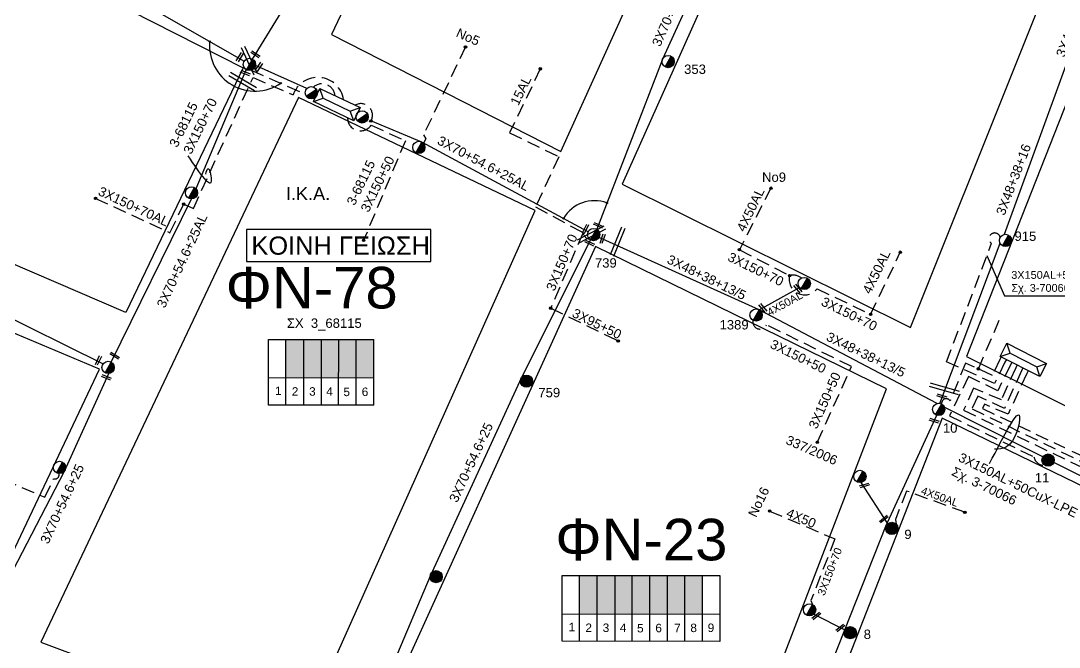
# Model space of a CAD drawing. Header units: millimetres. Extents: x 1421 to 7149, y 883 to 1925.
# Drawn here: x 5331.4 to 5531.3, y 1330.1 to 1450.6 of the extents above; entities that cross this region are included whole.
import ezdxf

# ---------------------------------------------------------------- set-up
doc = ezdxf.new("R2010")
doc.units = ezdxf.units.MM
doc.linetypes.add('DASHED', pattern=[19.05, 12.7, -6.35])
for name, color, linetype in [('3x48+38+13_5', 7, 'Continuous'), ('3X48+38+16', 7, 'Continuous'), ('4x6', 7, 'SYN_LINE'), ('Pillar', 7, 'Continuous'), ('Άγνωστα', 7, 'Continuous'), ('Γυμνά εναέρια ΧΤ (3Φ) 4x50AL', 7, 'Continuous'), ('Γυμνά εναέρια ΧΤ και ΦΟΠ (3Φ)   4x50+16AL', 7, 'Continuous'), ('Επιγραφές - Σχήματα', 7, 'Continuous'), ('Καλωδια ΧΤ  3X95+50', 7, 'Continuous'), ('Καλώδια ΧΤ   3x150+50CU', 7, 'DASHED'), ('Καλώδια ΧΤ   3x150+70AL', 7, 'DASHED'), ('Καλώδια ΧΤ   3x150AL+50CU', 7, 'DASHED'), ('Μηχανική τομή', 7, 'Continuous'), ('Στύλος Ξύλινος', 7, 'Continuous'), ('Στύλος Ξύλινος @ 1', 7, 'Continuous'), ('Στύλος ΦΜ', 7, 'Continuous'), ('Στύλος ΦΜ @ 1', 7, 'Continuous'), ('Συνδέσεις', 7, 'Continuous'), ('Συνεστραμμένα ΧΤ   3x70+54.6+25 AL', 7, 'SYN_LINE'), ('Συνεστραμμένα ΧΤ   4x120+25 AL', 7, 'SYN_LINE'), ('Τομή', 7, 'Continuous'), ('Υποσταθμός εναέριος 2 στύλων', 7, 'Continuous'), ('Υποσταθμός πόλεως', 7, 'Continuous'), ('Υπόβαθρο ΔΕΗ', 7, 'Continuous'), ('Υπόγεια Καλώδια Δικτύου ΧΤ   .15', 7, 'DASHED'), ('Υπόγεια καλώδια Παροχών ΧΤ   4x50AL', 7, 'DASHED')]:
    doc.layers.add(name, color=color, linetype=linetype)
doc.styles.get("Standard").update_dxf_attribs({"font": 'ARIAL.TTF'})
doc.linetypes.add('SYN_LINE', pattern='A,0.5,-0.0001,["/\\/\\/\\/",Standard,S=0.1,R=0,X=0,Y=-0.05],-0.25', length=0.7501)

# ---------------------------------------------------------------- blocks, each defined once
blk = doc.blocks.new('ΥΠΑΡΧΩΝ ΤΣΙΜΕΝΤΕΝΙΟΣ ΣΤΥΛΟΣ')
at = {"layer": 'Στύλος ΦΜ'}
blk.add_hatch(color=256, dxfattribs=at).paths.add_polyline_path([(-1.29, -2.28, 0.574793), (2.62, 0, 0.268822), (1.3, 2.27)])
blk.add_line((-1.29, -2.28), (1.3, 2.27), dxfattribs=at)
blk.add_circle((0, 0), 2.62, dxfattribs=at)
at = {"layer": 'Στύλος ΦΜ', "flags": 4}
for tag, p in [('ΑΡΙΘΜΟΣ', (-4.68, 8.05)), ('ΤΥΠΟΣ', (-4.91, 3.03))]:
    blk.add_attdef(tag, p, '', height=4, dxfattribs=at)
blk = doc.blocks.new('A$C62902A88')
at = {"layer": 'Υποσταθμός πόλεως', "linetype": 'Continuous', "ltscale": 40}
for p, q in [((0.27, 3.81), (0, 3.28)), ((1.28, 3.29), (1.01, 2.76)), ((2.33, 2.76), (2.06, 2.23)), ((3.34, 2.24), (3.07, 1.71)), ((4.46, 1.67), (4.19, 1.14)), ((5.5, 1.14), (5.23, 0.61))]:
    blk.add_line(p, q, dxfattribs=at)
blk.add_lwpolyline([(1.38, 6.41), (9.01, 2.51), (7.73, 0), (0.1, 3.9)], close=True, dxfattribs=at)
for points in [[(1.99, 4.51), (1.38, 6.41)], [(0.1, 3.9), (1.99, 4.51)], [(1.99, 4.51), (7.11, 1.89)], [(7.11, 1.89), (9.01, 2.51)], [(7.73, 0), (7.11, 1.89)]]:
    blk.add_lwpolyline(points, dxfattribs=at)
blk = doc.blocks.new('ΥΠΑΡΧΩΝ ΞΥΛΙΝΟΣ ΣΤΥΛΟΣ')
at = {"layer": 'Στύλος Ξύλινος'}
h = blk.add_hatch(color=256, dxfattribs=at)
h.paths.add_polyline_path([(-2.62, 0, 0.270008), (-1.29, -2.28), (1.3, 2.27, 0.576266)])
h.paths.add_polyline_path([(-1.29, -2.28, 0.574793), (2.62, 0, 0.268822), (1.3, 2.27)])
blk.add_line((-1.29, -2.28), (1.3, 2.27), dxfattribs=at)
blk.add_circle((0, 0), 2.62, dxfattribs=at)
at = {"layer": 'Στύλος Ξύλινος', "flags": 4}
for tag, p in [('ΑΡΙΘΜΟΣ', (-4.91, 8.6)), ('ΤΥΠΟΣ', (-4.85, 3.39))]:
    blk.add_attdef(tag, p, '', height=4, dxfattribs=at)
blk = doc.blocks.new('ΥΠΟΣΤΑΘΜΟΣ ΕΝΑΕΡΙΟΣ ΕΠΙ 2 ΣΤΥΛΩΝ')
at = {"layer": 'Υποσταθμός εναέριος 2 στύλων', "linetype": 'Continuous'}
for points in [[(-11.97, -2.11, 0.574793), (-8.45, -0.07, 0.268822), (-9.64, 1.98)], [(9.68, -2.15, 0.574793), (13.19, -0.1, 0.268822), (12.01, 1.95)]]:
    blk.add_hatch(color=256, dxfattribs=at).paths.add_polyline_path(points)
for p, q in [((-11.97, -2.11), (-9.64, 1.98)), ((9.68, -2.15), (12.01, 1.95))]:
    blk.add_line(p, q, dxfattribs=at)
for centre in [(-10.81, -0.07), (10.84, -0.1)]:
    blk.add_circle(centre, 2.36, dxfattribs=at)
at = {"layer": 'Υποσταθμός πόλεως', "linetype": 'Continuous', "ltscale": 40}
blk.add_lwpolyline([(-8.57, 2.82), (8.57, 2.82), (8.57, -2.82), (-8.57, -2.82)], close=True, dxfattribs=at)
for points in [[(-5.75, 0), (-8.57, 2.82)], [(-8.57, -2.82), (-5.75, 0)], [(-5.75, 0), (5.75, 0)], [(5.75, 0), (8.57, 2.82)], [(8.57, -2.82), (5.75, 0)]]:
    blk.add_lwpolyline(points, dxfattribs=at)
at = {"layer": 'Υποσταθμός εναέριος 2 στύλων', "ltscale": 40, "flags": 1}
for tag, p in [('ΜΕΤΑΣΧΗΜΑΤΙΣΜΟΣ', (14.09, 2.51)), ('ΙΣΧΥΣ', (14.07, -0.28)), ('ΑΡΙΘΜΟΣ', (14.19, -3))]:
    blk.add_attdef(tag, p, '', height=1.8, dxfattribs=at)
blk = doc.blocks.new('_ΣΥΝΔΕΣΗ')
at = {"layer": 'Συνδέσεις', "linetype": 'SYN_LINE', "ltscale": 40}
blk.add_hatch(color=256, dxfattribs=at).paths.add_polyline_path([(0.5, -0.01, 1), (-0.5, -0.01, 1)])
at = {"layer": 'Συνδέσεις'}
blk.add_circle((0, -0.01), 0.5, dxfattribs=at)
blk = doc.blocks.new('ΜΗΧΑΝΙΚΗ ΤΟΜΗ')
at = {"layer": 'Μηχανική τομή', "ltscale": 40}
for p, q in [((-3.67, 1.17), (3.91, 1.17)), ((3.91, -0.38), (-3.67, -0.38))]:
    blk.add_line(p, q, dxfattribs=at)
blk = doc.blocks.new('ΤΟΜΗ')
at = {"layer": 'Τομή', "ltscale": 40}
for p, q in [((10.95, 0.22), (-12.13, 0.22)), ((10.95, -2.57), (-12.13, -2.57))]:
    blk.add_line(p, q, dxfattribs=at)

msp = doc.modelspace()

# ---------------------------------------------------------------- hatches: boundary and pattern name
at = {"linetype": 'DASHED', "lineweight": -3, "ltscale": 0.2}
msp.add_hatch(color=1, dxfattribs=at).paths.add_polyline_path([(5442.38, 1343.84), (5438.94, 1343.84), (5438.94, 1336.48), (5442.38, 1336.47)])
at = {"lineweight": -3, "ltscale": 0.1}
for color, points in [(2, [(5445.82, 1343.84), (5442.38, 1343.84), (5442.38, 1336.47), (5445.82, 1336.47)]), (36, [(5449.12, 1343.84), (5445.82, 1343.84), (5445.82, 1336.47), (5449.12, 1336.47)]), (151, [(5452.51, 1343.84), (5449.12, 1343.84), (5449.12, 1336.47), (5452.51, 1336.46)]), (62, [(5455.9, 1343.84), (5452.51, 1343.84), (5452.51, 1336.46), (5455.9, 1336.46)]), (30, [(5459.24, 1343.83), (5455.9, 1343.84), (5455.9, 1336.46), (5459.24, 1336.46)]), (85, [(5462.63, 1343.83), (5459.24, 1343.83), (5459.24, 1336.46), (5462.63, 1336.45)])]:
    msp.add_hatch(color=color, dxfattribs=at).paths.add_polyline_path(points)
at = {"layer": 'Γυμνά εναέρια ΧΤ και ΦΟΠ (3Φ)   4x50+16AL', "lineweight": -3, "ltscale": 0.1}
for color, points in [(133, [(5385.88, 1389.28), (5382.44, 1389.28), (5382.44, 1381.92), (5385.88, 1381.92)]), (85, [(5385.88, 1381.92), (5389.32, 1381.91), (5389.32, 1389.28), (5385.88, 1389.28)]), (64, [(5392.62, 1389.28), (5389.32, 1389.28), (5389.32, 1381.91), (5392.62, 1381.91)]), (27, [(5392.62, 1381.91), (5396, 1381.91), (5396, 1389.28), (5392.62, 1389.28)]), (150, [(5396, 1381.91), (5399.4, 1381.9), (5399.4, 1389.28), (5396, 1389.28)])]:
    msp.add_hatch(color=color, dxfattribs=at).paths.add_polyline_path(points)

# ---------------------------------------------------------------- linework, layer by layer
at = {"layer": '3x48+38+13_5', "color": 30, "lineweight": -3, "ltscale": 0.1}
msp.add_lwpolyline([(5507.81, 1376.95), (5473.52, 1394.98), (5442.74, 1408.88)], dxfattribs=at)
at = {"layer": '3x48+38+13_5', "color": 27, "lineweight": -3, "ltscale": 0.1}
msp.add_lwpolyline([(5509.18, 1376.23), (5554.13, 1353.62)], dxfattribs=at)
at = {"layer": '3X48+38+16', "color": 85, "lineweight": -3, "ltscale": 0.1}
for points in [[(5520.79, 1409.48), (5533.78, 1445.25), (5545.81, 1475.12), (5550.92, 1485.27)], [(5508.34, 1376.96), (5519.91, 1407.76)]]:
    msp.add_lwpolyline(points, dxfattribs=at)
at = {"layer": '4x6', "color": 151, "lineweight": -3, "ltscale": 0.1}
msp.add_lwpolyline([(5484.05, 1336.41), (5490.03, 1333.4)], dxfattribs=at)
at = {"layer": 'Pillar', "lineweight": -3, "ltscale": 40}
for points in [[(5379.11, 1376.64), (5379.11, 1389.28), (5399.4, 1389.28)], [(5382.44, 1376.64), (5382.44, 1389.28)], [(5385.88, 1376.63), (5385.88, 1389.28)], [(5389.32, 1376.63), (5389.32, 1389.28)], [(5392.61, 1376.63), (5392.62, 1389.28)], [(5396, 1376.62), (5396, 1389.28)], [(5399.4, 1376.62), (5399.4, 1389.28)], [(5379.11, 1381.92), (5399.4, 1381.9)], [(5399.4, 1376.62), (5379.11, 1376.64)], [(5435.61, 1331.2), (5435.61, 1343.84), (5465.95, 1343.83), (5465.95, 1331.17), (5435.61, 1331.2)], [(5438.94, 1331.19), (5438.94, 1343.84)], [(5442.38, 1331.19), (5442.38, 1343.84)], [(5445.82, 1331.19), (5445.82, 1343.84)], [(5449.12, 1331.18), (5449.12, 1343.84)], [(5452.5, 1331.18), (5452.51, 1343.84)], [(5455.9, 1331.18), (5455.9, 1343.84)], [(5459.24, 1331.17), (5459.24, 1343.83)], [(5462.63, 1331.17), (5462.63, 1343.83)], [(5435.61, 1336.48), (5465.95, 1336.45)]]:
    msp.add_lwpolyline(points, dxfattribs=at)
at = {"layer": 'Άγνωστα', "lineweight": -3, "ltscale": 0.1}
for p, q in [((5517.37, 1405.4), (5520.78, 1397.62)), ((5520.78, 1397.62), (5533.63, 1397.62))]:
    msp.add_line(p, q, dxfattribs=at)
msp.add_spline([(5367.02, 1421.05), (5367.45, 1422.09), (5368.1, 1420.05), (5363.66, 1424.58)], degree=3, dxfattribs=at)
at = {"layer": 'Άγνωστα', "color": 7, "lineweight": -3}
msp.add_spline([(5517.89, 1365.38), (5523.67, 1374.4), (5521.14, 1368.58), (5518.85, 1368.13)], degree=3, dxfattribs=at)
at = {"layer": 'Γυμνά εναέρια ΧΤ (3Φ) 4x50AL', "color": 30, "lineweight": -3, "ltscale": 0.1}
msp.add_lwpolyline([(5473.52, 1394.98), (5481.31, 1399.28)], dxfattribs=at)
at = {"layer": 'Επιγραφές - Σχήματα', "color": 190, "lineweight": -3}
msp.add_lwpolyline([(5374.87, 1404.23), (5410.38, 1404.23), (5410.38, 1410.4), (5374.87, 1410.4)], close=True, dxfattribs=at)
at = {"layer": 'Καλωδια ΧΤ  3X95+50', "color": 30, "linetype": 'DASHED', "lineweight": -3, "ltscale": 0.2}
msp.add_lwpolyline([(5433.43, 1395.28), (5446.41, 1388.96)], dxfattribs=at)
at = {"layer": 'Καλώδια ΧΤ   3x150+50CU', "color": 133, "lineweight": -3, "ltscale": 0.2}
msp.add_lwpolyline([(5417.02, 1445.51), (5408.94, 1428.59), (5409.36, 1427.82), (5408.97, 1427.03)], dxfattribs=at)
at = {"layer": 'Καλώδια ΧΤ   3x150+50CU', "color": 27, "lineweight": -3, "ltscale": 0.2}
msp.add_lwpolyline([(5375.75, 1441.04), (5386.2, 1436.48)], dxfattribs=at)
at = {"layer": 'Καλώδια ΧΤ   3x150+50CU', "color": 136, "lineweight": -3, "ltscale": 0.2}
msp.add_lwpolyline([(5379.02, 1440.92), (5378.95, 1440.95)], dxfattribs=at)
at = {"layer": 'Καλώδια ΧΤ   3x150+50CU', "color": 64, "lineweight": -3, "ltscale": 0.2}
msp.add_lwpolyline([(5398.85, 1430.47), (5405.45, 1427.48), (5397.41, 1408.33)], dxfattribs=at)
at = {"layer": 'Καλώδια ΧΤ   3x150+50CU', "color": 27, "lineweight": -3, "ltscale": 0.2}
msp.add_arc((5389.41, 1435.91), 2.52, 5.3298, 130.7041, dxfattribs=at)
at = {"layer": 'Καλώδια ΧΤ   3x150+50CU', "color": 64, "lineweight": -3, "ltscale": 0.2}
msp.add_arc((5396.8, 1431.86), 2.48, 179.2555, 325.9534, dxfattribs=at)
at = {"layer": 'Καλώδια ΧΤ   3x150+70AL', "color": 150, "lineweight": -3, "ltscale": 0.2}
msp.add_lwpolyline([(5362.8, 1415.27), (5364.65, 1414.46), (5376.14, 1439.66), (5383.86, 1436.28, -0.789852), (5393.54, 1435.38)], format="xyb", dxfattribs=at)
at = {"layer": 'Καλώδια ΧΤ   3x150+70AL', "color": 30, "lineweight": -3, "ltscale": 0.2}
for points in [[(5425.52, 1429.03), (5434.97, 1424.39), (5430.48, 1414.75), (5439.65, 1409.81, 0.334905), (5440.89, 1408.56)], [(5469.73, 1406.52), (5479.4, 1401.54, -0.246439), (5481.66, 1401.05)], [(5479.4, 1401.54, 0.812752), (5484.68, 1399.01), (5494.99, 1394.08)]]:
    msp.add_lwpolyline(points, format="xyb", dxfattribs=at)
at = {"layer": 'Καλώδια ΧΤ   3x150+70AL', "color": 150, "lineweight": -3, "ltscale": 0.2}
msp.add_lwpolyline([(5345.82, 1416.4), (5360.15, 1409.78), (5363.46, 1416.63)], dxfattribs=at)
at = {"layer": 'Καλώδια ΧΤ   3x150+70AL', "color": 30, "lineweight": -3, "ltscale": 0.2}
msp.add_lwpolyline([(5439.65, 1409.81), (5433.43, 1395.28)], dxfattribs=at)
at = {"layer": 'Καλώδια ΧΤ   3x150+70AL', "color": 151, "lineweight": -3, "ltscale": 0.2}
msp.add_lwpolyline([(5488.12, 1350.9), (5483.51, 1339.06), (5483.82, 1338.28)], dxfattribs=at)
at = {"layer": 'Καλώδια ΧΤ   3x150AL+50CU', "color": 85, "lineweight": -3, "ltscale": 0.2}
msp.add_lwpolyline([(5520.85, 1384.87), (5518.82, 1380.78), (5509.62, 1384.98), (5518.26, 1407.75, -1.463362), (5519.93, 1408.9, -1.447898)], format="xyb", dxfattribs=at)
at = {"layer": 'Καλώδια ΧΤ   3x150AL+50CU', "color": 30, "lineweight": -3, "ltscale": 0.2}
msp.add_lwpolyline([(5515.73, 1383.61), (5519.79, 1393.03)], dxfattribs=at)
at = {"layer": 'Καλώδια ΧΤ   3x150AL+50CU', "color": 30, "linetype": 'DASHED', "lineweight": -3, "ltscale": 0.2}
msp.add_lwpolyline([(5484.73, 1369.47), (5491.32, 1384.05), (5474.93, 1392.08, -0.91811), (5472.36, 1392.94)], format="xyb", dxfattribs=at)
at = {"layer": 'Καλώδια ΧΤ   3x150AL+50CU', "color": 30, "lineweight": -3, "ltscale": 0.2}
msp.add_lwpolyline([(5519.84, 1385.39), (5518.44, 1382.34), (5513.27, 1384.71), (5510.28, 1377.45, 0.833944), (5508.67, 1376.83)], format="xyb", dxfattribs=at)
at = {"layer": 'Καλώδια ΧΤ   3x150AL+50CU', "color": 27, "lineweight": -3, "ltscale": 0.2}
msp.add_lwpolyline([(5521.9, 1384.33), (5519.45, 1379.39), (5513.83, 1382.14), (5510.16, 1374.58), (5526.39, 1366.69, 0.359804), (5528.56, 1365.03, -89.784026)], format="xyb", dxfattribs=at)
at = {"layer": 'Καλώδια ΧΤ   3x150AL+50CU', "color": 6, "lineweight": -3, "ltscale": 0.2}
msp.add_lwpolyline([(5522.91, 1383.82), (5520.15, 1377.63), (5514.81, 1379.92), (5512.89, 1375.65), (5551.59, 1356.97), (5553.82, 1347.8), (5549.02, 1336.58)], dxfattribs=at)
at = {"layer": 'Καλώδια ΧΤ   3x150AL+50CU', "color": 133, "linetype": 'DASHED', "lineweight": -3, "ltscale": 0.2}
msp.add_lwpolyline([(5524.02, 1383.25), (5520.76, 1376), (5515.6, 1378.35), (5514.52, 1375.93), (5557.68, 1355.13), (5558.23, 1352.99), (5575.53, 1345.36, -0.714751), (5575.63, 1343.74)], format="xyb", dxfattribs=at)
at = {"layer": 'Καλώδια ΧΤ   3x150AL+50CU', "color": 62, "linetype": 'DASHED', "lineweight": -3, "ltscale": 0.2}
msp.add_lwpolyline([(5525.06, 1382.72), (5521.44, 1374.88), (5516.91, 1376.8), (5516.5, 1375.99), (5558.92, 1355.77), (5559.19, 1354.16), (5578.71, 1345.14), (5578.86, 1344), (5614.7, 1325.93, -0.787925), (5616.77, 1324.76)], format="xyb", dxfattribs=at)
at = {"layer": 'Καλώδια ΧΤ   3x150AL+50CU', "color": 62, "lineweight": -3, "ltscale": 0.2}
msp.add_lwpolyline([(5324.64, 1363.84), (5336.04, 1358.9), (5337.74, 1362.46, 0.603434), (5338.78, 1363.47)], format="xyb", dxfattribs=at)
at = {"layer": 'Συνεστραμμένα ΧΤ   3x70+54.6+25 AL', "color": 85, "lineweight": -3, "ltscale": 20}
for points in [[(5376.01, 1443.19), (5385.04, 1457.86), (5391.11, 1469.74), (5401.01, 1491.47), (5414.92, 1520.23), (5437.58, 1569.85)], [(5386.52, 1437.55), (5376.59, 1441.98)]]:
    msp.add_lwpolyline(points, dxfattribs=at)
at = {"layer": 'Συνεστραμμένα ΧΤ   3x70+54.6+25 AL', "color": 133, "lineweight": -3, "ltscale": 20}
for points in [[(5493.85, 1527.77), (5486.25, 1512.64), (5479.16, 1496.74), (5470.06, 1476.34), (5454.98, 1443.29), (5442.28, 1410.44)], [(5440.66, 1409.98), (5408.63, 1427.22), (5398.82, 1431.28)]]:
    msp.add_lwpolyline(points, dxfattribs=at)
at = {"layer": 'Συνεστραμμένα ΧΤ   3x70+54.6+25 AL', "color": 27, "lineweight": -3, "ltscale": 20}
msp.add_lwpolyline([(5322.51, 1468.87), (5349.59, 1457.04), (5374.41, 1442.76)], dxfattribs=at)
at = {"layer": 'Συνεστραμμένα ΧΤ   3x70+54.6+25 AL', "color": 150, "lineweight": -3, "ltscale": 20}
for points in [[(5365.16, 1418.26), (5374.84, 1441.14)], [(5348.82, 1384.9), (5364.3, 1416.28)], [(5293.04, 1406.94), (5325.71, 1395.24), (5347.28, 1384.56)]]:
    msp.add_lwpolyline(points, dxfattribs=at)
at = {"layer": 'Συνεστραμμένα ΧΤ   3x70+54.6+25 AL', "color": 50, "lineweight": -3, "ltscale": 20}
msp.add_lwpolyline([(5441.11, 1408.4), (5427.83, 1381.95), (5410.21, 1343.72), (5403.23, 1327.17), (5381.41, 1301.4)], dxfattribs=at)
at = {"layer": 'Συνεστραμμένα ΧΤ   3x70+54.6+25 AL', "color": 151, "lineweight": -3, "ltscale": 20}
for points in [[(5467.6, 1273.15), (5479.91, 1307.8), (5490.03, 1333.4), (5497.95, 1353.34), (5507.71, 1374.69)], [(5498.22, 1353.93), (5493.18, 1361.75)]]:
    msp.add_lwpolyline(points, dxfattribs=at)
at = {"layer": 'Συνεστραμμένα ΧΤ   3x70+54.6+25 AL', "color": 133, "linetype": 'DASHED', "lineweight": -3, "ltscale": 0.2}
msp.add_arc((5396.9, 1432.4), 2.22, 329.9579, 120.242, dxfattribs=at)
at = {"layer": 'Συνεστραμμένα ΧΤ   4x120+25 AL', "color": 62, "lineweight": -3, "ltscale": 20}
msp.add_lwpolyline([(5319.13, 1324.13), (5339.82, 1363.93), (5348.4, 1382.71)], dxfattribs=at)
at = {"layer": 'Υπόβαθρο ΔΕΗ', "lineweight": -3, "ltscale": 0.2}
for points in [[(5435.35, 1425.44), (5486.67, 1538.62), (5451.1, 1566.48), (5447.04, 1565.62), (5391.24, 1447.93), (5435.35, 1425.44)], [(5447.16, 1419.11), (5502.69, 1391.55), (5543.75, 1494.16), (5499.78, 1528.83), (5495.67, 1527.51), (5447.16, 1419.11)], [(5513.42, 1385.95), (5558.42, 1363.62), (5595.12, 1456.21), (5557.67, 1487.45), (5552.58, 1485.21), (5513.42, 1385.95)], [(5297.54, 1417.7), (5322.07, 1468), (5374.24, 1441.52), (5351.66, 1394.44), (5297.54, 1417.7)], [(5335.32, 1331.02), (5384.99, 1312.47), (5430.44, 1414.07), (5384.9, 1435.78), (5335.32, 1331.02)], [(5396.71, 1307.37), (5460.96, 1283.32), (5498.07, 1379.73), (5442.03, 1407.15), (5396.71, 1307.37)], [(5268.21, 1355.8), (5323.58, 1335.01), (5346.57, 1383.53), (5292.88, 1406.13), (5268.21, 1355.8)], [(5471.71, 1279.34), (5517.75, 1262.07), (5553.87, 1352.23), (5508.73, 1374.15), (5471.71, 1279.34)]]:
    msp.add_lwpolyline(points, dxfattribs=at)
at = {"layer": 'Υπόβαθρο ΔΕΗ', "lineweight": -3}
for centre, radius, start, end in [((5376.54, 1445.81), 8.79, 175.038, 304.1892), ((5441.83, 1409.07), 6.88, 69.5131, 149.7008)]:
    msp.add_arc(centre, radius, start, end, dxfattribs=at)
at = {"layer": 'Υπόγεια Καλώδια Δικτύου ΧΤ   .15', "color": 30, "lineweight": -3, "ltscale": 0.2}
msp.add_lwpolyline([(5431.42, 1441.31), (5425.52, 1429.03)], dxfattribs=at)
at = {"layer": 'Υπόγεια καλώδια Παροχών ΧΤ   4x50AL', "color": 30, "lineweight": -3, "ltscale": 0.2}
for points in [[(5475.82, 1418.35), (5469.73, 1406.52)], [(5494.99, 1394.08), (5500.71, 1406.04)]]:
    msp.add_lwpolyline(points, dxfattribs=at)
at = {"layer": 'Υπόγεια καλώδια Παροχών ΧΤ   4x50AL', "color": 151, "lineweight": -3, "ltscale": 0.2}
for points in [[(5513.13, 1356.02), (5501.9, 1360.11), (5499.76, 1354.64), (5499.9, 1353.74)], [(5475.56, 1356.26), (5488.12, 1350.9)]]:
    msp.add_lwpolyline(points, dxfattribs=at)

# ---------------------------------------------------------------- block references
at = {"layer": 'Μηχανική τομή', "lineweight": -3}
for p, xscale, yscale, zscale, rotation in [((5373.66, 1443.46), 0.2500000000009846, 0.2500000000009846, 0.2500000000009846, 57.45979042345908), ((5376.66, 1444.16), 0.2500000000007686, 0.2500000000007686, 0.2500000000007686, 146.4526517563918), ((5374.7, 1440.59), 0.2500000000008837, 0.2500000000008837, 0.2500000000008837, 157.9769658154691), ((5377.33, 1441.59), 0.250000000000856, 0.250000000000856, 0.250000000000856, 56.32280714036981), ((5440.18, 1410.45), 0.2500000000007616, 0.2500000000007616, 0.2500000000007616, 63.72956346844659), ((5442.65, 1411.29), 0.2500000000008089, 0.2500000000008089, 0.2500000000008089, 155.367532116834), ((5443.5, 1408.58), 0.2500000000005599, 0.2500000000005599, 0.2500000000005599, 70.9712802912713), ((5440.98, 1407.88), 0.2500000000008089, 0.2500000000008089, 0.2500000000008089, 155.367532116834), ((5481.09, 1399.07), 0.2500000000008351, 0.2500000000008351, 0.2500000000008351, 129.9216934601031), ((5474.35, 1395.35), 0.2500000000006744, 0.2500000000006744, 0.2500000000006744, 129.6155456331533), ((5346.3, 1385.3), 0.2500000000015424, 0.2500000000015424, 0.2500000000015424, 245.0720876792697), ((5349.58, 1386.21), 0.2500000000019013, 0.2500000000019013, 0.2500000000019013, 148.9076831861475), ((5347.97, 1382.04), 0.2500000000018162, 0.2500000000018162, 0.2500000000018162, 158.5359901598005), ((5508.73, 1378.38), 0.2500000000017955, 0.2500000000017955, 0.2500000000017955, 162.346371329089), ((5507.27, 1373.74), 0.2500000000010459, 0.2500000000010459, 0.2500000000010459, 162.2979803175562), ((5493.81, 1361.29), 0.2500000000010075, 0.2500000000010075, 0.2500000000010075, 196.7850148989131), ((5497.5, 1354.81), 0.2500000000009575, 0.2500000000009575, 0.2500000000009575, 218.9675334663284), ((5484.49, 1336.17), 0.2500000000009575, 0.2500000000009575, 0.2500000000009575, 218.9675334663284), ((5489.13, 1333.86), 0.2500000000009575, 0.2500000000009575, 0.2500000000009575, 218.9675334663284)]:
    msp.add_blockref('ΜΗΧΑΝΙΚΗ ΤΟΜΗ', p, dxfattribs=dict(at, xscale=xscale, yscale=yscale, zscale=zscale, rotation=rotation))
at = {"layer": 'Στύλος Ξύλινος @ 1', "lineweight": -3, "ltscale": 40}
ref = msp.add_blockref('ΥΠΑΡΧΩΝ ΞΥΛΙΝΟΣ ΣΤΥΛΟΣ', (5428.77, 1381.24), dxfattribs=dict(at, xscale=0.4499999999998181, yscale=0.4499999999998181, zscale=0.4499999999998181))
ref.add_attrib('ΑΡΙΘΜΟΣ', '759', (5431.05, 1378.14), dxfattribs={"layer": 'Στύλος Ξύλινος', "height": 1.8, "flags": 4})
ref = msp.add_blockref('ΥΠΑΡΧΩΝ ΞΥΛΙΝΟΣ ΣΤΥΛΟΣ', (5529.14, 1366.06), dxfattribs=dict(at, xscale=0.4499999999998181, yscale=0.4499999999998181, zscale=0.4499999999998181))
ref.add_attrib('ΑΡΙΘΜΟΣ', '11', (5526.6, 1361.75), dxfattribs={"layer": 'Στύλος Ξύλινος', "height": 1.8, "flags": 4})
ref = msp.add_blockref('ΥΠΑΡΧΩΝ ΞΥΛΙΝΟΣ ΣΤΥΛΟΣ', (5499.06, 1352.92), dxfattribs=dict(at, xscale=0.4499999999998181, yscale=0.4499999999998181, zscale=0.4499999999998181))
ref.add_attrib('ΑΡΙΘΜΟΣ', '9', (5501.48, 1350.87), dxfattribs={"layer": 'Στύλος Ξύλινος', "height": 1.8, "flags": 4})
at = {"layer": 'Στύλος Ξύλινος @ 1', "lineweight": -3, "ltscale": 40, "xscale": 0.4499999999998181, "yscale": 0.4499999999998181, "zscale": 0.4499999999998181}
msp.add_blockref('ΥΠΑΡΧΩΝ ΞΥΛΙΝΟΣ ΣΤΥΛΟΣ', (5411.38, 1343.63), dxfattribs=at)
at = {"layer": 'Στύλος Ξύλινος @ 1', "lineweight": -3, "ltscale": 40}
ref = msp.add_blockref('ΥΠΑΡΧΩΝ ΞΥΛΙΝΟΣ ΣΤΥΛΟΣ', (5491.08, 1332.86), dxfattribs=dict(at, xscale=0.4499999999998181, yscale=0.4499999999998181, zscale=0.4499999999998181))
ref.add_attrib('ΑΡΙΘΜΟΣ', '8', (5493.66, 1331.65), dxfattribs={"layer": 'Στύλος Ξύλινος', "height": 1.8, "flags": 4})
at = {"layer": 'Στύλος ΦΜ @ 1', "lineweight": -3, "ltscale": 40, "xscale": 0.4499999999998181, "yscale": 0.4499999999998181, "zscale": 0.4499999999998181}
for p in [(5375.43, 1442.17), (5408.04, 1426.2), (5364.3, 1417.46), (5482.23, 1400.02), (5348.24, 1383.88), (5338.88, 1364.64), (5492.93, 1362.91), (5483.24, 1337.26)]:
    msp.add_blockref('ΥΠΑΡΧΩΝ ΤΣΙΜΕΝΤΕΝΙΟΣ ΣΤΥΛΟΣ', p, dxfattribs=at)
at = {"layer": 'Στύλος ΦΜ @ 1', "lineweight": -3, "ltscale": 40}
ref = msp.add_blockref('ΥΠΑΡΧΩΝ ΤΣΙΜΕΝΤΕΝΙΟΣ ΣΤΥΛΟΣ', (5456.01, 1442.71), dxfattribs=dict(at, xscale=0.4499999999998181, yscale=0.4499999999998181, zscale=0.4499999999998181))
ref.add_attrib('ΑΡΙΘΜΟΣ', '353', (5459.1, 1440.33), dxfattribs={"layer": 'Στύλος ΦΜ', "height": 1.8, "flags": 4})
ref = msp.add_blockref('ΥΠΑΡΧΩΝ ΤΣΙΜΕΝΤΕΝΙΟΣ ΣΤΥΛΟΣ', (5441.69, 1409.42), dxfattribs=dict(at, xscale=0.4499999999998181, yscale=0.4499999999998181, zscale=0.4499999999998181))
ref.add_attrib('ΑΡΙΘΜΟΣ', '739', (5441.94, 1403.08), dxfattribs={"layer": 'Στύλος ΦΜ', "height": 1.8, "flags": 4})
ref = msp.add_blockref('ΥΠΑΡΧΩΝ ΤΣΙΜΕΝΤΕΝΙΟΣ ΣΤΥΛΟΣ', (5520.95, 1408.31), dxfattribs=dict(at, xscale=0.4499999999998181, yscale=0.4499999999998181, zscale=0.4499999999998181))
ref.add_attrib('ΑΡΙΘΜΟΣ', '915', (5522.68, 1408.22), dxfattribs={"layer": 'Στύλος ΦΜ', "height": 1.8, "flags": 4})
ref = msp.add_blockref('ΥΠΑΡΧΩΝ ΤΣΙΜΕΝΤΕΝΙΟΣ ΣΤΥΛΟΣ', (5472.94, 1393.96), dxfattribs=dict(at, xscale=0.4499999999998181, yscale=0.4499999999998181, zscale=0.4499999999998181))
ref.add_attrib('ΑΡΙΘΜΟΣ', '1389', (5465.92, 1391.18), dxfattribs={"layer": 'Στύλος ΦΜ', "height": 1.8, "flags": 4})
ref = msp.add_blockref('ΥΠΑΡΧΩΝ ΤΣΙΜΕΝΤΕΝΙΟΣ ΣΤΥΛΟΣ', (5508.09, 1375.81), dxfattribs=dict(at, xscale=0.4499999999998181, yscale=0.4499999999998181, zscale=0.4499999999998181))
ref.add_attrib('ΑΡΙΘΜΟΣ', '10', (5508.9, 1371.32), dxfattribs={"layer": 'Στύλος ΦΜ', "height": 1.8, "flags": 4})
at = {"layer": 'Συνδέσεις', "lineweight": -3}
for p, xscale, yscale, zscale in [((5367.79, 1446.57), 0.25, 0.25, 0.25), ((5417.02, 1445.52), 0.4777242751392805, 0.4777242751392805, 0.4777242751392805), ((5431.42, 1441.31), 0.4777242751392805, 0.4777242751392805, 0.4777242751392805), ((5381.48, 1438.54), 0.25, 0.25, 0.25), ((5398.82, 1431.29), 0.4777242751392805, 0.4777242751392805, 0.4777242751392805), ((5475.83, 1418.35), 0.4777242751392805, 0.4777242751392805, 0.4777242751392805), ((5345.83, 1416.41), 0.4777242751392805, 0.4777242751392805, 0.4777242751392805), ((5362.8, 1415.28), 0.4777242751392805, 0.4777242751392805, 0.4777242751392805), ((5444.24, 1415.51), 0.25, 0.25, 0.25), ((5435.9, 1412.54), 0.25, 0.25, 0.25), ((5397.41, 1408.33), 0.4777242751392805, 0.4777242751392805, 0.4777242751392805), ((5469.73, 1406.53), 0.4777242751392805, 0.4777242751392805, 0.4777242751392805), ((5500.71, 1406.04), 0.4777242751392805, 0.4777242751392805, 0.4777242751392805), ((5479.4, 1401.54), 0.4777242751392805, 0.4777242751392805, 0.4777242751392805), ((5433.43, 1395.28), 0.4777242751392805, 0.4777242751392805, 0.4777242751392805), ((5494.99, 1394.09), 0.4777242751392805, 0.4777242751392805, 0.4777242751392805), ((5446.41, 1388.96), 0.4777242751392805, 0.4777242751392805, 0.4777242751392805), ((5515.73, 1383.61), 0.4777242751392805, 0.4777242751392805, 0.4777242751392805), ((5484.73, 1369.48), 0.4777242751392805, 0.4777242751392805, 0.4777242751392805), ((5475.56, 1356.26), 0.4777242751392805, 0.4777242751392805, 0.4777242751392805), ((5513.13, 1356.02), 0.4777242751392805, 0.4777242751392805, 0.4777242751392805)]:
    msp.add_blockref('_ΣΥΝΔΕΣΗ', p, dxfattribs=dict(at, xscale=xscale, yscale=yscale, zscale=zscale))
at = {"layer": 'Τομή', "lineweight": -3}
for p, xscale, yscale, zscale, rotation in [((5375.07, 1442.93), 0.2499999999997957, 0.2499999999997957, 0.2499999999997957, 115.2332670246914), ((5373.85, 1438.71), 0.2499999999998304, 0.2499999999998304, 0.2499999999998304, 149.7213945172291), ((5441.23, 1409.74), 0.250000000000312, 0.250000000000312, 0.250000000000312, 27.99376901730804), ((5446.05, 1408.29), 0.2500000000003744, 0.2500000000003744, 0.2500000000003744, 67.5317067803932), ((5509.43, 1379.97), 0.2500000000002297, 0.2500000000002297, 0.2500000000002297, 343.9781169301968)]:
    msp.add_blockref('ΤΟΜΗ', p, dxfattribs=dict(at, xscale=xscale, yscale=yscale, zscale=zscale, rotation=rotation))
at = {"layer": 'Υποσταθμός εναέριος 2 στύλων', "lineweight": -3, "xscale": 0.4999999999996986, "yscale": 0.4999999999996986, "zscale": 0.4999999999996986, "rotation": 334.6018009524034}
msp.add_blockref('ΥΠΟΣΤΑΘΜΟΣ ΕΝΑΕΡΙΟΣ ΕΠΙ 2 ΣΤΥΛΩΝ', (5392.25, 1434.43), dxfattribs=at)
at = {"layer": 'Υποσταθμός πόλεως', "color": 85, "lineweight": -3, "ltscale": 0.2}
msp.add_blockref('A$C62902A88', (5519.84, 1382.11), dxfattribs=at)

# ---------------------------------------------------------------- texts
at = {"layer": 'Pillar', "lineweight": -3, "ltscale": 30, "char_height": 1.63, "width": 11.2573, "attachment_point": 1}
for s, insert in [('1', (5380.36, 1380.2)), ('2', (5383.59, 1380.07)), ('3', (5386.93, 1380.07)), ('4', (5390.23, 1380.07)), ('5', (5393.53, 1379.99)), ('6', (5397.05, 1380.01)), ('1', (5436.86, 1334.76)), ('2', (5440.1, 1334.62)), ('3', (5443.43, 1334.62)), ('4', (5446.73, 1334.62)), ('5', (5450.04, 1334.54)), ('6', (5453.56, 1334.57)), ('7', (5457.18, 1334.57)), ('8', (5460.3, 1334.6)), ('9', (5463.63, 1334.62))]:
    msp.add_mtext(s, dxfattribs=dict(at, insert=insert))
at = {"layer": 'Άγνωστα', "color": 7, "lineweight": -3, "attachment_point": 1}
for s, insert, char_height, width, rotation in [('3X70+54.6+25AL', (5452.84, 1446.17), 1.8, 11.0807, 66), ('3X48+38+16', (5530.61, 1444.04), 1.8, 15.3084, 69), ('No5', (5415.78, 1449.22), 1.8, 6.8308, 336.0032), ('15AL', (5425.57, 1434.89), 1.8, 11.0807, 64), ('3-68115\\P3X150+70', (5359.92, 1426.83), 1.8, 11.0807, 64), ('3X70+54.6+25AL', (5412.27, 1428.52), 1.8, 11.0807, 332), ('3X48+38+16', (5519.07, 1413.62), 1.8, 15.3084, 69), ('3-68115\\P3X150+50', (5394.06, 1415.67), 1.8, 11.0807, 64), ('3X150+70AL', (5346.92, 1418.75), 1.8, 11.0807, 335), ('4X50AL', (5469.11, 1410.61), 1.8, 15.3084, 64), ('3X70+54.6+25AL', (5357.52, 1395.91), 1.8, 11.0807, 65), ('3X150+70', (5432.47, 1399.12), 1.8, 15.3084, 67), ('3X48+38+13/5', (5456.42, 1405.64), 1.8, 15.3084, 334), ('3X150+70', (5468.11, 1406.11), 1.8, 15.3084, 334), ('4X50AL', (5493.35, 1398.64), 1.8, 15.3084, 64), ('4X50AL', (5474.86, 1395.02), 1.5, 15.3084, 29), ('3X150+70', (5486.1, 1397.52), 1.8, 15.3084, 334), ('3X95+50', (5438.17, 1395.32), 1.8, 15.3084, 334), ('3X150+50', (5476.27, 1389.35), 1.8, 20.7581, 334), ('3X48+38+13/5', (5487.08, 1390.77), 1.8, 15.3084, 334), ('3X150+50', (5482.98, 1372.62), 1.8, 20.7581, 66), ('3X70+54.6+25', (5413.79, 1358.51), 1.8, 20.7581, 65), ('337/2006', (5479.22, 1370.9), 1.8, 20.7581, 336.3549), ('3X150AL+50CuX-LPE\\PΣχ. 3-70066', (5512.5, 1367.55), 1.8, 20.7581, 334), ('3X70+54.6+25', (5335.09, 1350.54), 1.8, 20.7581, 65), ('No16', (5471.33, 1355.68), 1.8, 20.7581, 64.2116), ('4X50AL', (5505.06, 1360.99), 1.5, 20.7581, 340), ('4X50', (5479.29, 1356.88), 1.8, 20.7581, 337), ('3X150+70', (5484.7, 1340.4), 1.5, 20.7581, 69)]:
    msp.add_mtext(s, dxfattribs=dict(at, insert=insert, char_height=char_height, width=width, rotation=rotation))
for s, insert, char_height, width in [('No9', (5474.1, 1421.37), 1.8, 6.8308), ('I.K.A.', (5382.45, 1418.55), 2.5, 6.8308), ('3X150AL+50CuX-LPE\\PΣχ. 3-70066', (5522.06, 1402.42), 1.5, 15.3084)]:
    msp.add_mtext(s, dxfattribs=dict(at, insert=insert, char_height=char_height, width=width))
at = {"layer": 'Άγνωστα', "color": 7, "lineweight": -3, "insert": (5382.64, 1393.29), "char_height": 1.8, "attachment_point": 1}
msp.add_mtext('ΣΧ  3_68115', dxfattribs=at)
at = {"layer": 'Επιγραφές - Σχήματα', "color": 190, "lineweight": -3, "insert": (5375.82, 1409.06), "char_height": 3.5, "width": 35.1311, "attachment_point": 1}
msp.add_mtext('KOINH ΓΕΙΩΣΗ', dxfattribs=at)
at = {"layer": 'Υπόβαθρο ΔΕΗ', "lineweight": -3, "char_height": 8, "width": 84.6573, "attachment_point": 1}
for s, insert in [('ΦN-78', (5370.85, 1403.22)), ('ΦN-23', (5434.3, 1354.77))]:
    msp.add_mtext(s, dxfattribs=dict(at, insert=insert))

doc.saveas('drawing.dxf')
